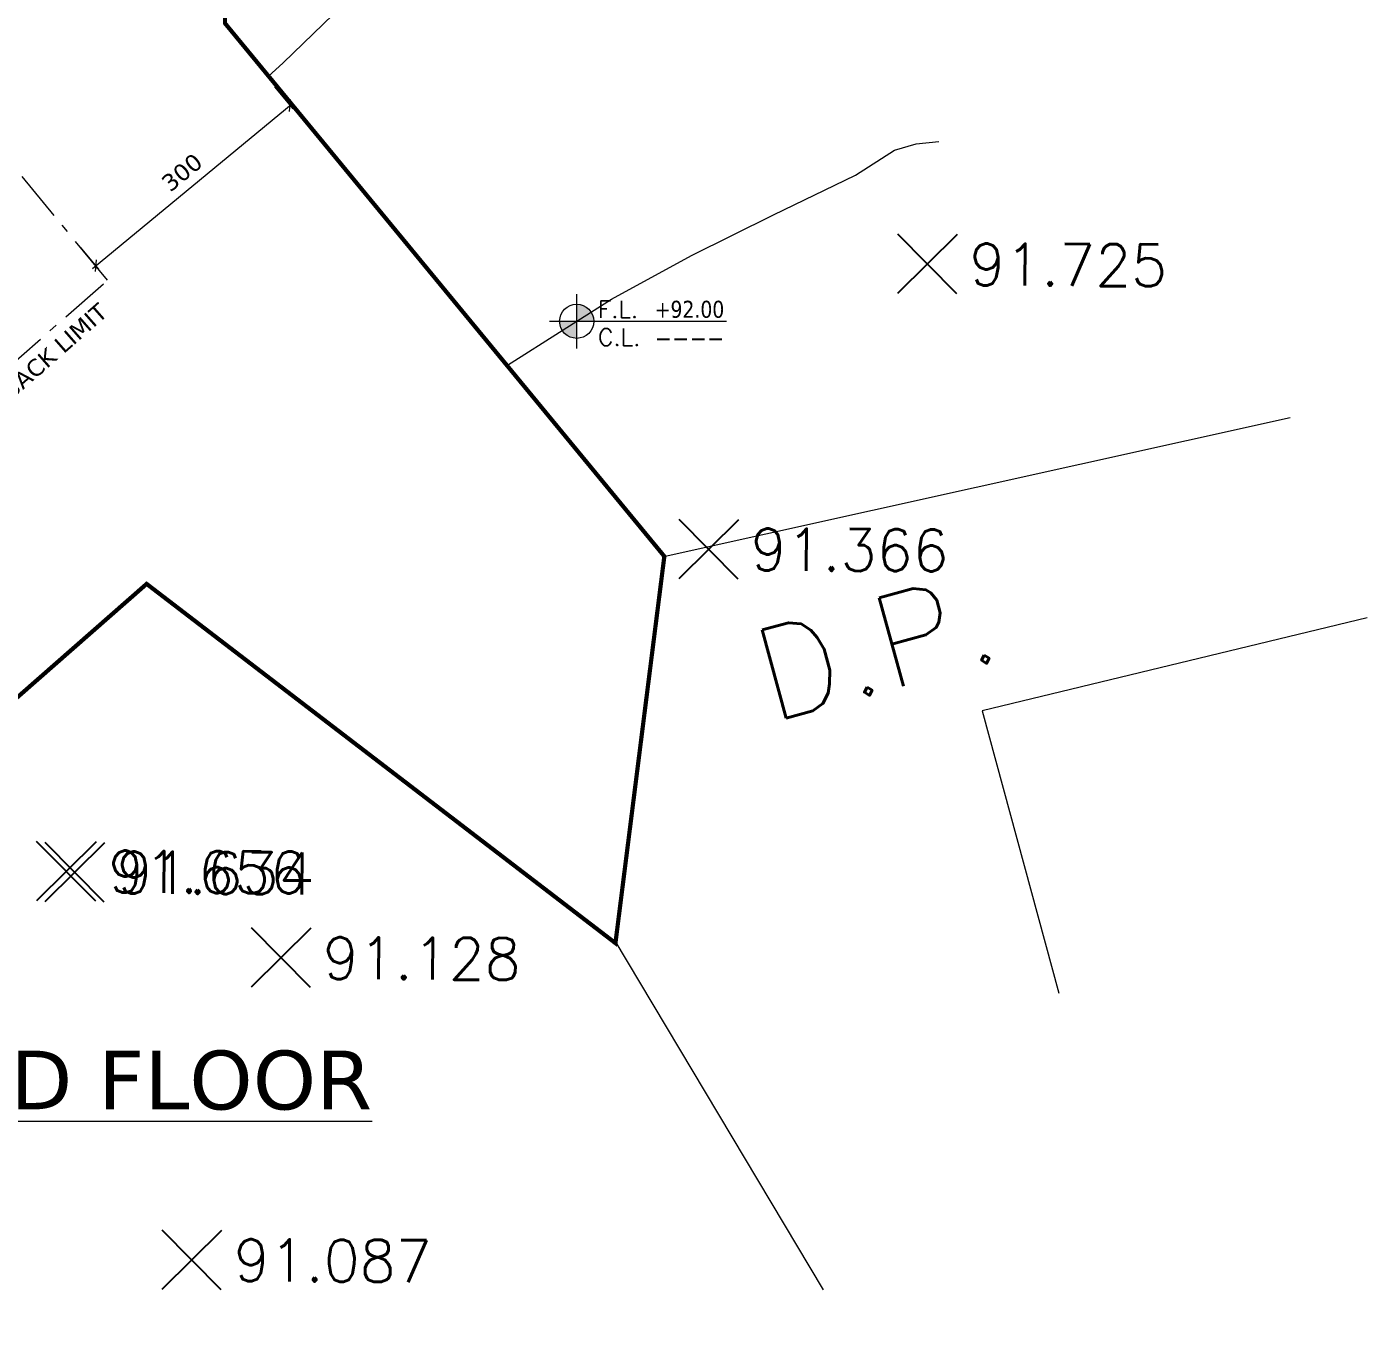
# Model space of a CAD drawing. Header units: inches. Extents: x -48 to 777, y -156 to 510.
# Drawn here: x 409.79 to 425.76, y 110.93 to 126.54 of the extents above; entities that cross this region are included whole.
import ezdxf
from ezdxf.enums import TextEntityAlignment as Align

# ---------------------------------------------------------------- set-up
doc = ezdxf.new("R2010")
doc.units = ezdxf.units.IN
doc.header["$MEASUREMENT"] = 0
doc.set_wipeout_variables(frame=1)
for name, pattern in [('ACAD_ISO10W100', [18, 12, -3, 0, -3]), ('HIDDEN', [0.375, 0.25, -0.125]), ('NUHA', [1.45, 0.75, -0.25, 0.2, -0.25])]:
    doc.linetypes.add(name, pattern=pattern)
doc.layers.get('Defpoints').update_dxf_attribs({"lineweight": 5})
for name, color, linetype, lineweight in [('A-DIM', 9, 'Continuous', 5), ('A-HIDDEN', 254, 'HIDDEN', 5), ('A-LEVELS', 139, 'Continuous', 20), ('A-LIMIT LOT', 235, 'ACAD_ISO10W100', 20), ('A-LIMIT ROAD', 69, 'Continuous', 20), ('A-NOTES', 151, 'Continuous', 20), ('A-SIGNS1', 20, 'Continuous', 15), ('A-SIGNS2', 30, 'Continuous', 15), ('A-TEXT', 50, 'Continuous', 15)]:
    doc.layers.add(name, color=color, linetype=linetype, lineweight=lineweight)
doc.layers.add('pts pc', color=7, linetype='Continuous')
doc.styles.add('2mm', font='simplex.shx', dxfattribs={"height": 0.5})
doc.styles.add('5mm', font='simplex_.ttf', dxfattribs={"height": 5})
doc.styles.add('ROMAND', font='verdana.ttf')
doc.styles.add('ROMANS', font='romans__.ttf', dxfattribs={"height": 0.14})
doc.dimstyles.new('M-1.100', dxfattribs={"dimtxt": 0.2, "dimasz": 0.1, "dimexe": 0.05, "dimexo": 0.05, "dimgap": 0.1, "dimtad": 1, "dimlfac": 100, "dimrnd": 0.5, "dimzin": 9, "dimdsep": 46, "dimtxsty": 'ROMAND', "dimblk": 'OBLIQUE', "dimcen": 1, "dimdle": 0.05, "dimclrd": 256, "dimclre": 256, "dimclrt": 2, "dimadec": 0, "dimazin": 0, "dimtfac": 0.666667, "dimtmove": 2, "dimatfit": 3, "dimfxl": 0.04, "dimtolj": 1, "dimtzin": 5, "dimlwd": -1, "dimlwe": -1, "dimarcsym": 0})

# ---------------------------------------------------------------- blocks, each defined once
blk = doc.blocks.new('_Oblique')
at = {"color": 0, "linetype": 'ByBlock', "lineweight": -2}
blk.add_line((-0.5, -0.5), (0.5, 0.5), dxfattribs=at)
blk = doc.blocks.new('*D976')
at = {"layer": 'A-DIM', "transparency": 16777216}
for p, q in [((-315968.704, -27931.278), (-315968.488, -27931.541)), ((-315970.873, -27933.442), (-315968.481, -27931.47)), ((-315971.019, -27933.187), (-315970.803, -27933.449))]:
    blk.add_line(p, q, dxfattribs=at)
at = {"layer": 'Defpoints', "color": 0, "transparency": 16777216}
for p in [(-315968.736, -27931.24), (-315968.52, -27931.502), (-315971.051, -27933.148)]:
    blk.add_point(p, dxfattribs=at)
at = {"layer": 'A-DIM', "transparency": 16777216, "xscale": 0.1, "yscale": 0.1, "zscale": 0.1}
for p, rotation in [((-315968.52, -27931.502), 39.49825875317813), ((-315970.835, -27933.41), 219.4982587531782)]:
    blk.add_blockref('_Oblique', p, dxfattribs=dict(at, rotation=rotation))
at = {"layer": 'A-DIM', "color": 2, "transparency": 16777216, "insert": (-315969.807, -27932.299), "char_height": 0.2, "attachment_point": 5, "rotation": 39.4983, "style": 'ROMAND'}
blk.add_mtext('\\A1;300', dxfattribs=at)
blk = doc.blocks.new('GXFHGCGFCD')
at = {"layer": 'A-SIGNS1', "linetype": 'NUHA'}
h = blk.add_hatch(color=256, dxfattribs=at)
h.paths.add_polyline_path([(90.382, 61.33), (90.382, 61.17), (90.542, 61.17, 0.414214)])
h.paths.add_polyline_path([(90.382, 61.17), (90.222, 61.17, 0.414214), (90.382, 61.01)])
at = {"layer": 'A-SIGNS1'}
for p, q in [((90.382, 60.914), (90.382, 61.426)), ((90.126, 61.17), (91.79, 61.17))]:
    blk.add_line(p, q, dxfattribs=at)
blk.add_circle((90.382, 61.17), 0.16, dxfattribs=at)
blk = doc.blocks.new('DGXFHXFGDFD')
at = {"layer": 'A-SIGNS1'}
blk.add_blockref('GXFHGCGFCD', (0, 0), dxfattribs=at)
at = {"layer": 'A-SIGNS2', "linetype": 'NUHA', "style": 'ROMANS'}
for s, p in [('F.L.', (90.583, 61.203)), ('C.L.', (90.583, 60.941))]:
    blk.add_text(s, height=0.16, dxfattribs=at).set_placement(p)
at = {"layer": 'A-SIGNS2', "style": 'ROMANS', "width": 0.910135, "flags": 4}
for tag, p, p2 in [('NIV.FINI', (91.116, 61.203), (91.79, 61.203)), ('NIV.BETON', (91.116, 60.941), (91.79, 60.941))]:
    blk.add_attdef(tag, text='', height=0.16, dxfattribs=at).set_placement(p, p2, align=Align.FIT)
blk = doc.blocks.new('LOT 688  TOPOGRAPHIC PLAN')
at = {"layer": 'A-LEVELS', "linetype": 'Continuous'}
for points in [[(-315971.85586, -27930.47382), (-315971.50802, -27931.18225), (-315971.32515, -27931.50573), (-315971.13273, -27931.77952), (-315970.92811, -27931.98198), (-315970.71011, -27932.10288), (-315970.47958, -27932.14851), (-315970.23757, -27932.12643), (-315969.98511, -27932.04419), (-315969.72324, -27931.90935), (-315969.17541, -27931.5121), (-315968.60238, -27930.99518), (-315967.41388, -27929.84415)], [(-315971.93056, -27938.65337), (-315971.63, -27938.21688), (-315971.2575, -27937.83798), (-315970.82809, -27937.50509), (-315970.35676, -27937.20661), (-315968.34978, -27936.12749), (-315966.50385, -27934.95966), (-315964.6911, -27933.80823), (-315963.73812, -27933.28715), (-315962.76112, -27932.80254), (-315961.78499, -27932.33216), (-315961.31905, -27932.03327), (-315961.06218, -27931.96013), (-315960.79214, -27931.92941)]]:
    blk.add_lwpolyline(points, dxfattribs=at)
at = {"layer": 'A-LIMIT LOT', "linetype": 'Continuous', "const_width": 0.1}
blk.add_lwpolyline([(-315996.80172, -27893.57917), (-315985.1164, -27950.2257), (-315970.22923, -27937.16678), (-315964.6636, -27941.43051), (-315964.08799, -27936.87852), (-315969.32038, -27930.53073), (-315969.32038, -27896.23659), (-315996.80172, -27893.57917)], dxfattribs=at)
at = {"layer": 'A-LIMIT ROAD', "linetype": 'Continuous'}
for points in [[(-315964.08799, -27936.87852), (-315956.60654, -27935.21892)], [(-315955.69027, -27937.60224), (-315960.2778, -27938.71233), (-315959.36159, -27942.07387)], [(-315964.6636, -27941.43051), (-315962.17094, -27945.60718)]]:
    blk.add_lwpolyline(points, dxfattribs=at)
at = {"layer": 'pts pc', "linetype": 'Continuous'}
for points in [[(-315960.57398, -27933.03932), (-315961.28476, -27933.74252)], [(-315960.57777, -27933.74631), (-315961.28097, -27933.03553)], [(-315963.17822, -27936.4344), (-315963.889, -27937.1376)], [(-315963.18201, -27937.14139), (-315963.88521, -27936.43061)], [(-315970.83089, -27940.27044), (-315971.54167, -27940.97364)], [(-315970.83468, -27940.97743), (-315971.53788, -27940.26665)], [(-315970.72895, -27940.28098), (-315971.43973, -27940.98418)], [(-315970.73274, -27940.98797), (-315971.43594, -27940.27719)], [(-315968.27337, -27941.30016), (-315968.98415, -27942.00336)], [(-315968.27716, -27942.00715), (-315968.98036, -27941.29637)], [(-315969.33468, -27944.89852), (-315970.04546, -27945.60172)], [(-315969.33847, -27945.60551), (-315970.04167, -27944.89473)]]:
    blk.add_lwpolyline(points, dxfattribs=at)
at = {"layer": 'A-NOTES', "linetype": 'Continuous', "style": '5mm'}
blk.add_text('D.P.', height=1.088714, rotation=15.287114, dxfattribs=at).set_placement((-315962.78992, -27938.84706))
at = {"layer": 'pts pc', "color": 1, "char_height": 0.5, "attachment_point": 1, "rotation": 359.692852, "style": '2mm'}
for s, insert, width in [('\\Fsimplex.shx;\\W1.0000000000;\\T1.0000000000;\\o\\l91.725', (-315960.42804, -27933.1436), 2.9761905), ('\\Fsimplex.shx;\\W1.0000000000;\\T1.0000000000;\\o\\l92.544', (-315972.8645, -27935.80897), 3.0714286), ('\\Fsimplex.shx;\\W1.0000000000;\\T1.0000000000;\\o\\l91.366', (-315963.03227, -27936.53869), 2.9761905), ('\\Fsimplex.shx;\\W1.0000000000;\\T1.0000000000;\\o\\l91.656', (-315970.68495, -27940.37472), 2.9761905), ('\\Fsimplex.shx;\\W1.0000000000;\\T1.0000000000;\\o\\l91.634', (-315970.583, -27940.38527), 2.9761905), ('\\Fsimplex.shx;\\W1.0000000000;\\T1.0000000000;\\o\\l91.128', (-315968.12743, -27941.40445), 2.8809524), ('\\Fsimplex.shx;\\W1.0000000000;\\T1.0000000000;\\o\\l91.087', (-315969.18874, -27945.00281), 2.9761905)]:
    blk.add_mtext(s, dxfattribs=dict(at, insert=insert, width=width))
at = {"linetype": 'Continuous'}
blk.add_wipeout([(-315996.80172, -27893.57917), (-315969.32038, -27896.23659), (-315969.32038, -27930.53073), (-315964.08799, -27936.87852), (-315964.6636, -27941.43051), (-315970.22923, -27937.16678), (-315985.1164, -27950.2257)], dxfattribs=at).dxf.layer = 'A-LIMIT LOT'
at = {"layer": 'A-HIDDEN', "linetype": 'ACAD_ISO10W100', "ltscale": 0.05}
blk.add_lwpolyline([(-315992.30527, -27900.52725), (-315983.21966, -27944.57125), (-315970.69258, -27933.58259), (-315972.32038, -27931.60779), (-315972.32038, -27902.3323)], close=True, dxfattribs=at)
at = {"layer": 'A-SIGNS1'}
ref = blk.add_blockref('DGXFHXFGDFD', (-316079.63791, -28011.58654), dxfattribs=dict(at, xscale=1.267200000000003, yscale=1.267200000000003, zscale=1.267200000000003))
ref.add_attrib('NIV.FINI', '+92.00', dxfattribs={"layer": 'A-SIGNS2', "height": 0.202752, "style": 'ROMAND', "width": 0.797031}).set_placement((-315964.17589, -27934.02993), (-315963.34792, -27934.02993), align=Align.FIT)
ref.add_attrib('NIV.BETON', '----', dxfattribs={"layer": 'A-SIGNS2', "height": 0.202752, "style": 'ROMAND', "width": 1.634557}).set_placement((-315964.17589, -27934.36169), (-315963.34792, -27934.36169), align=Align.FIT)
at = {"layer": 'A-TEXT', "insert": (-315972.36333, -27935.20444), "char_height": 0.2, "width": 7.1807633, "attachment_point": 1, "rotation": 41.257, "style": 'ROMAND'}
blk.add_mtext('SETBACK LIMIT', dxfattribs=at)
at = {"layer": 'A-DIM'}
dim = blk.add_aligned_dim(p1=(-315971.05075, -27933.14806), p2=(-315968.73582, -27931.2399), distance=-0.33995, dimstyle='M-1.100', dxfattribs=at)
dim.commit()
dim.dimension.update_dxf_attribs({"geometry": '*D976', "text_midpoint": (-315969.80692, -27932.29876)})

msp = doc.modelspace()

# ---------------------------------------------------------------- block references
at = {"layer": 'pts pc'}
msp.add_blockref('LOT 688  TOPOGRAPHIC PLAN', (316381.44716, 28057.10823), dxfattribs=at)

# ---------------------------------------------------------------- next in the draw order: texts
at = {"layer": 'A-TEXT', "insert": (406.00701, 114.35128), "char_height": 0.7, "width": 35.9038164, "attachment_point": 1, "style": 'ROMAND'}
msp.add_mtext('{\\LGROUND FLOOR}', dxfattribs=at)

doc.saveas('drawing.dxf')
